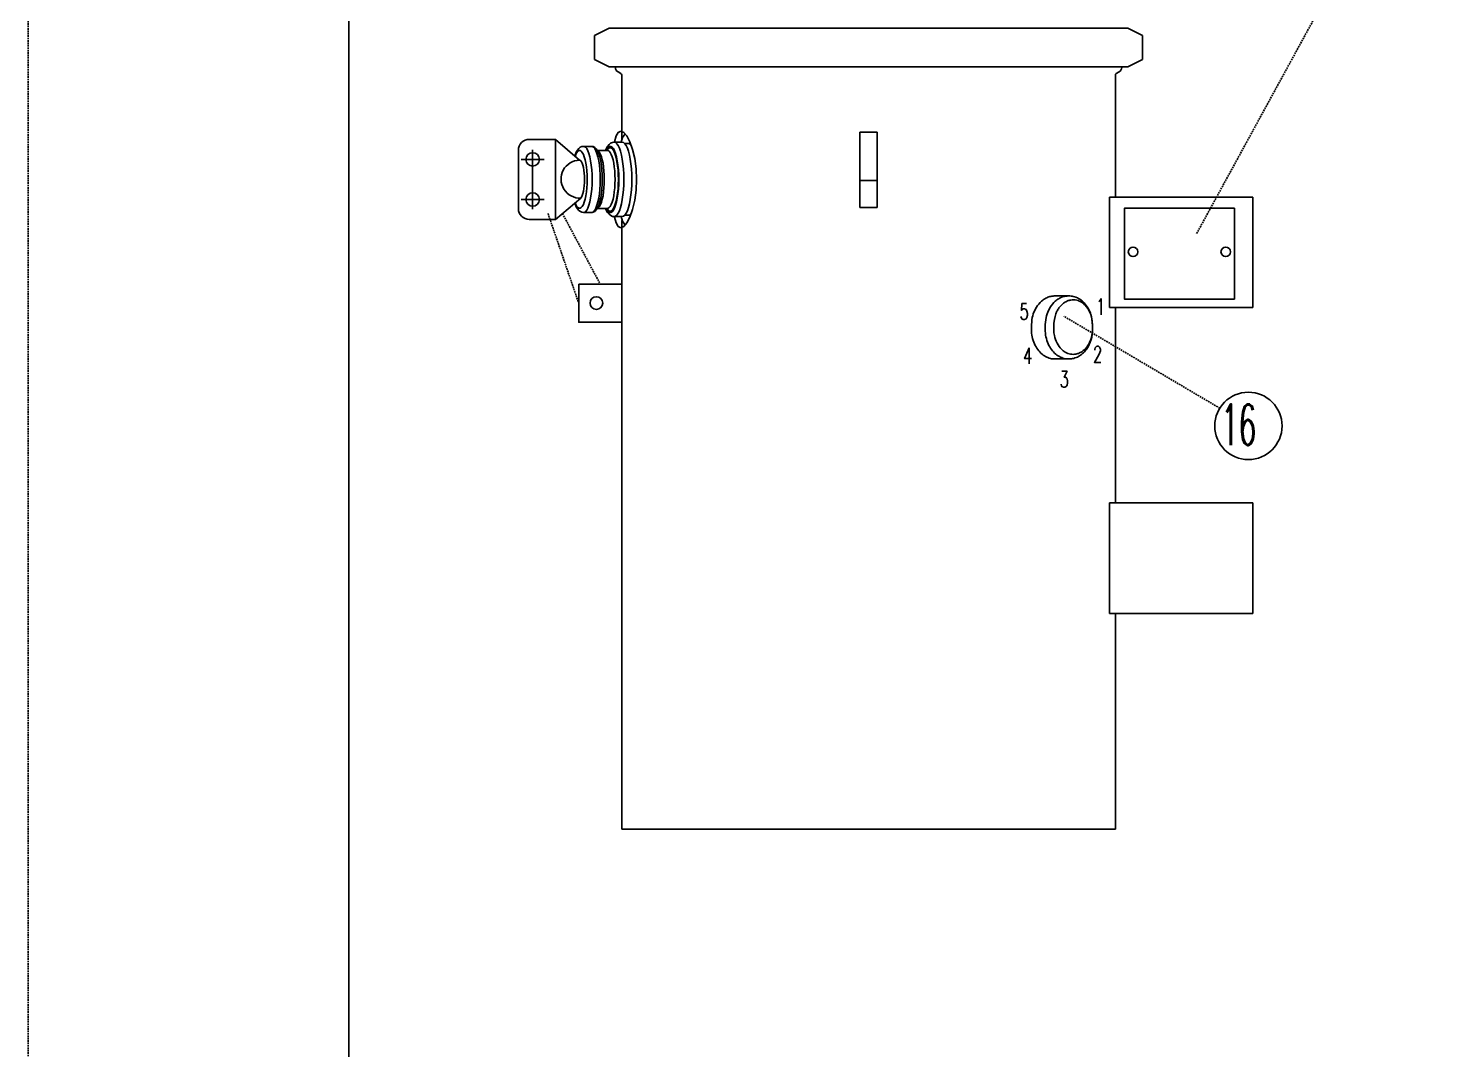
# Model space of a CAD drawing. Extents: x 4438 to 384502, y -178203 to -21188.
# Drawn here: x 376864 to 377741, y -176610 to -175974 of the extents above; entities that cross this region are included whole.
import ezdxf

# ---------------------------------------------------------------- set-up
doc = ezdxf.new("R2010")
doc.units = 0
doc.header["$LTSCALE"] = 8
doc.header["$MEASUREMENT"] = 0
doc.linetypes.add('ACAD_ISO04W100', pattern=[30, 24, -3, 0, -3])
doc.linetypes.add('HIDDEN', pattern=[0.375, 0.25, -0.125])
doc.layers.get('0').update_dxf_attribs({"linetype": 'CONTINUOUS'})
doc.layers.add('CEN', color=1, linetype='ACAD_ISO04W100')
doc.layers.add('PL', color=5, linetype='CONTINUOUS')
doc.styles.get("Standard").update_dxf_attribs({"font": 'txt.shx', "width": 0.5, "bigfont": 'intecad.shx'})

msp = doc.modelspace()

# ---------------------------------------------------------------- linework, layer by layer
at = {"color": 7, "linetype": 'HIDDEN', "ltscale": 0.5}
for p, q in [((377187.808, -176089.76), (377206.934, -176145.525)), ((377187.808, -176089.76), (377206.934, -176145.525)), ((377196.833, -176089.76), (377220.32, -176133.685)), ((377196.833, -176089.76), (377220.32, -176133.685))]:
    msp.add_line(p, q, dxfattribs=at)
at = {"color": 7}
msp.add_lwpolyline([(377063.749, -175331.182), (380177.094, -175331.182), (380177.094, -177841.884), (377063.749, -177841.884)], close=True, dxfattribs=at)
at = {"color": 1}
msp.add_circle((377623.825, -176221.923), 20.944, dxfattribs=at)
at = {"layer": 'CEN', "ltscale": 0.5}
for p, q in [((377178.259, -176050.017), (377178.259, -176087.004)), ((377178.259, -176050.017), (377178.259, -176087.004)), ((377171.092, -176056.05), (377185.425, -176056.05)), ((377171.092, -176080.97), (377185.425, -176080.97))]:
    msp.add_line(p, q, dxfattribs=at)
at = {"layer": 'PL', "color": 1, "linetype": 'HIDDEN', "ltscale": 0.5}
for p, q in [((377674.086, -175951.369), (377591.604, -176102.234)), ((377606.025, -176210.885), (377508.973, -176153.674))]:
    msp.add_line(p, q, dxfattribs=at)
at = {"layer": 'PL', "color": 7, "ltscale": 0.5}
for p, q in [((377225.873, -175974.369), (377216.834, -175978.889)), ((377216.834, -175978.889), (377216.834, -175993.953)), ((377458.84, -175974.369), (377225.873, -175974.369)), ((377315.892, -175974.369), (377468.499, -175974.369)), ((377315.892, -175974.369), (377548.859, -175974.369)), ((377548.859, -175974.369), (377557.897, -175978.889)), ((377557.897, -175978.889), (377557.897, -175993.953)), ((377216.834, -175993.953), (377225.873, -175998.473)), ((377225.873, -175998.473), (377454.994, -175998.473)), ((377454.994, -175998.473), (377299.201, -175998.473)), ((377548.859, -175998.473), (377319.738, -175998.473)), ((377557.897, -175993.953), (377548.859, -175998.473)), ((377231.407, -176001.62), (377233.119, -176002.641)), ((377233.707, -176003.676), (377233.707, -176043.795)), ((377541.025, -176003.676), (377541.025, -176043.795)), ((377543.325, -176001.62), (377541.613, -176002.641)), ((377541.025, -176026.049), (377541.025, -176079.456)), ((377392.722, -176039.086), (377382.01, -176039.086)), ((377382.01, -176039.086), (377382.01, -176085.954)), ((377392.722, -176039.086), (377392.722, -176085.954)), ((377392.722, -176069.215), (377382.01, -176069.215)), ((377382.01, -176085.954), (377392.722, -176085.954)), ((377537.452, -176079.456), (377537.452, -176148.15)), ((377626.546, -176079.456), (377537.452, -176079.456)), ((377626.546, -176148.15), (377626.546, -176079.456)), ((377626.546, -176148.15), (377626.546, -176079.456)), ((377233.707, -176094.06), (377233.707, -176121.882)), ((377233.707, -176094.06), (377233.707, -176121.882)), ((377233.707, -176121.882), (377233.707, -176284.481)), ((377503.516, -176140.997), (377512.07, -176140.997)), ((377537.452, -176148.15), (377626.546, -176148.15)), ((377540.979, -176148.15), (377626.546, -176148.15)), ((377541.025, -176148.15), (377541.025, -176269.893)), ((377541.025, -176148.15), (377541.025, -176148.733)), ((377541.025, -176148.15), (377541.025, -176269.893)), ((377541.025, -176148.15), (377541.025, -176148.733)), ((377541.025, -176148.15), (377541.025, -176148.733)), ((377541.025, -176148.15), (377541.025, -176148.733)), ((377503.517, -176180.272), (377512.071, -176180.272)), ((377233.707, -176245.807), (377233.707, -176362.094)), ((377537.452, -176269.893), (377537.452, -176338.588)), ((377626.546, -176269.893), (377537.452, -176269.893)), ((377626.546, -176338.588), (377626.546, -176269.893)), ((377626.546, -176338.588), (377626.546, -176269.893)), ((377537.452, -176338.588), (377626.546, -176338.588)), ((377540.979, -176338.588), (377626.546, -176338.588)), ((377541.025, -176339.171), (377541.025, -176472.988)), ((377233.707, -176362.094), (377233.707, -176472.988)), ((377541.025, -176472.988), (377233.707, -176472.988))]:
    msp.add_line(p, q, dxfattribs=at)
at = {"layer": 'PL', "ltscale": 0.5}
for p, q in [((377235.751, -176040.104), (377234.251, -176042.504)), ((377192.427, -176043.618), (377207.473, -176056.499)), ((377209.96, -176047.918), (377214.985, -176047.918)), ((377218.481, -176050.492), (377224.877, -176050.492)), ((377224.877, -176050.492), (377224.991, -176050.474)), ((377225.226, -176050.543), (377224.877, -176050.492)), ((377229.021, -176045.344), (377233.994, -176045.344)), ((377234.251, -176042.504), (377233.293, -176045.344)), ((377235.587, -176046.202), (377238.138, -176046.202)), ((377234.475, -176058.887), (377234.065, -176055.986)), ((377192.427, -176093.402), (377208.237, -176080.155)), ((377234.475, -176078.134), (377234.065, -176081.035)), ((377209.96, -176089.102), (377214.985, -176089.102)), ((377218.479, -176086.528), (377224.877, -176086.528)), ((377225.226, -176086.478), (377224.877, -176086.528)), ((377229.021, -176091.676), (377233.994, -176091.676)), ((377235.587, -176090.818), (377238.138, -176090.818))]:
    msp.add_line(p, q, dxfattribs=at)
at = {"layer": 'PL', "color": 1, "linetype": 'HIDDEN', "ltscale": 0.5}
msp.add_lwpolyline([(376864.176, -175291.267), (380217.009, -175291.267), (380217.009, -177881.799), (376864.176, -177881.799)], close=True, dxfattribs=at)
at = {"layer": 'PL', "ltscale": 0.5}
for points in [[(377229.065, -176045.351), (377229.118, -176045.024), (377230.184, -176041.441), (377231.542, -176039.228), (377233.165, -176038.48)], [(377233.165, -176038.48), (377234.989, -176039.228), (377236.914, -176041.441), (377238.805, -176045.024)], [(377209.96, -176047.918), (377208.931, -176048.06), (377207.926, -176048.495), (377206.994, -176049.224), (377206.164, -176050.236), (377205.409, -176051.573), (377204.694, -176053.358), (377204.5, -176054.028)], [(377212.137, -176068.51), (377212.085, -176065.825), (377211.93, -176063.199), (377211.675, -176060.693), (377211.326, -176058.36), (377210.892, -176056.255), (377210.381, -176054.423), (377209.805, -176052.906), (377209.177, -176051.738), (377208.511, -176050.944), (377207.822, -176050.543), (377207.125, -176050.543), (377206.436, -176050.944), (377205.77, -176051.738), (377205.142, -176052.906), (377204.663, -176054.168)], [(377215.289, -176068.51), (377215.23, -176065.441), (377215.052, -176062.441), (377214.761, -176059.576), (377214.363, -176056.911), (377213.867, -176054.504), (377213.283, -176052.411), (377212.624, -176050.677), (377211.907, -176049.342), (377211.146, -176048.435), (377210.358, -176047.976), (377209.96, -176047.918)], [(377216.171, -176048.435), (377215.383, -176047.976), (377214.985, -176047.918)], [(377218.653, -176050.761), (377217.836, -176049.488), (377216.952, -176048.612), (377215.984, -176048.089), (377214.985, -176047.918)], [(377220.314, -176068.51), (377220.255, -176065.441), (377220.078, -176062.441), (377219.787, -176059.576), (377219.388, -176056.911), (377218.892, -176054.504), (377218.308, -176052.411), (377217.65, -176050.677), (377216.932, -176049.342), (377216.171, -176048.435)], [(377222.858, -176068.51), (377222.806, -176065.825), (377222.651, -176063.199), (377222.396, -176060.693), (377222.048, -176058.36), (377221.613, -176056.255), (377221.102, -176054.423), (377220.526, -176052.906), (377219.898, -176051.738), (377219.232, -176050.944), (377218.543, -176050.543), (377218.51, -176050.538)], [(377221.586, -176068.51), (377221.525, -176065.506), (377221.344, -176062.565), (377221.043, -176059.748), (377220.626, -176057.111), (377220.092, -176054.7), (377219.432, -176052.549), (377218.653, -176050.761)], [(377229.021, -176045.344), (377227.908, -176045.503), (377226.817, -176045.993), (377225.807, -176046.815), (377224.899, -176047.965), (377224.056, -176049.516), (377223.681, -176050.492)], [(377231.865, -176068.51), (377231.805, -176065.441), (377231.628, -176062.441), (377231.337, -176059.576), (377230.938, -176056.911), (377230.442, -176054.504), (377229.858, -176052.411), (377229.2, -176050.677), (377228.482, -176049.342), (377227.721, -176048.435), (377226.933, -176047.976), (377226.137, -176047.976), (377225.349, -176048.435), (377224.588, -176049.342), (377223.969, -176050.492)], [(377231.642, -176068.51), (377231.585, -176065.569), (377231.416, -176062.694), (377231.137, -176059.948), (377230.755, -176057.394), (377230.279, -176055.088), (377229.719, -176053.082), (377229.089, -176051.42), (377228.401, -176050.141), (377227.671, -176049.271), (377226.917, -176048.832), (377226.153, -176048.832), (377225.398, -176049.271), (377224.669, -176050.141), (377224.48, -176050.492)], [(377229.541, -176068.51), (377229.489, -176065.825), (377229.334, -176063.199), (377229.079, -176060.693), (377228.73, -176058.36), (377228.296, -176056.255), (377227.785, -176054.423), (377227.209, -176052.906), (377226.581, -176051.738), (377225.915, -176050.944), (377225.226, -176050.543)], [(377234.065, -176055.986), (377233.553, -176053.34), (377232.948, -176051.003), (377232.263, -176049.022), (377231.512, -176047.438), (377230.71, -176046.283), (377229.874, -176045.58), (377229.021, -176045.344)], [(377237.92, -176051.003), (377237.235, -176049.022), (377236.485, -176047.438), (377235.683, -176046.283), (377234.847, -176045.58), (377233.994, -176045.344)], [(377239.99, -176068.51), (377239.929, -176065.214), (377239.747, -176061.984), (377239.448, -176058.887), (377239.038, -176055.986), (377238.525, -176053.34), (377237.92, -176051.003)], [(377239.422, -176046.761), (377238.569, -176046.265), (377238.138, -176046.203)], [(377238.805, -176045.024), (377240.5, -176049.798), (377241.841, -176055.509), (377242.699, -176061.852), (377242.995, -176068.51)], [(377210.582, -176068.51), (377210.54, -176066.533), (377210.414, -176064.61), (377210.208, -176062.793), (377209.927, -176061.132), (377209.579, -176059.673), (377209.174, -176058.454), (377208.722, -176057.51), (377208.237, -176056.866), (377207.73, -176056.539), (377207.473, -176056.499)], [(377235.017, -176068.51), (377234.956, -176065.214), (377234.774, -176061.984), (377234.475, -176058.887)], [(377212.137, -176068.51), (377212.085, -176071.196), (377211.93, -176073.821), (377211.675, -176076.328), (377211.326, -176078.66), (377210.892, -176080.766), (377210.381, -176082.597), (377209.805, -176084.114), (377209.177, -176085.283), (377208.511, -176086.077), (377207.822, -176086.478), (377207.125, -176086.478), (377206.436, -176086.077), (377205.77, -176085.283), (377205.142, -176084.114), (377204.748, -176083.078)], [(377208.237, -176080.155), (377208.722, -176079.511), (377209.174, -176078.566), (377209.579, -176077.348), (377209.927, -176075.888), (377210.208, -176074.227), (377210.414, -176072.411), (377210.54, -176070.487), (377210.582, -176068.51)], [(377215.289, -176068.51), (377215.23, -176071.579), (377215.052, -176074.58), (377214.761, -176077.445), (377214.363, -176080.11), (377213.867, -176082.517), (377213.283, -176084.61), (377212.624, -176086.344), (377211.907, -176087.679), (377211.146, -176088.586), (377210.358, -176089.045), (377209.96, -176089.102)], [(377220.314, -176068.51), (377220.255, -176071.579), (377220.078, -176074.58), (377219.787, -176077.445), (377219.388, -176080.11), (377218.892, -176082.517), (377218.308, -176084.61), (377217.65, -176086.344), (377216.932, -176087.679), (377216.171, -176088.586)], [(377217.849, -176087.516), (377218.669, -176086.23), (377219.448, -176084.427), (377220.104, -176082.277), (377220.634, -176079.869), (377221.048, -176077.239), (377221.346, -176074.432), (377221.526, -176071.502), (377221.586, -176068.51)], [(377222.858, -176068.51), (377222.806, -176071.196), (377222.651, -176073.821), (377222.396, -176076.328), (377222.048, -176078.66), (377221.613, -176080.766), (377221.102, -176082.597), (377220.526, -176084.114), (377219.898, -176085.283), (377219.232, -176086.077), (377218.543, -176086.478), (377218.508, -176086.483)], [(377231.865, -176068.51), (377231.805, -176071.579), (377231.628, -176074.58), (377231.337, -176077.445), (377230.938, -176080.11), (377230.442, -176082.517), (377229.858, -176084.61), (377229.2, -176086.344), (377228.482, -176087.679), (377227.721, -176088.586), (377226.933, -176089.045), (377226.137, -176089.045), (377225.349, -176088.586), (377224.588, -176087.679), (377223.969, -176086.528)], [(377231.642, -176068.51), (377231.585, -176071.452), (377231.416, -176074.327), (377231.137, -176077.073), (377230.755, -176079.627), (377230.279, -176081.933), (377229.719, -176083.939), (377229.089, -176085.601), (377228.401, -176086.88), (377227.671, -176087.75), (377226.917, -176088.189), (377226.153, -176088.189), (377225.398, -176087.75), (377224.669, -176086.88), (377224.48, -176086.528)], [(377229.541, -176068.51), (377229.489, -176071.196), (377229.334, -176073.821), (377229.079, -176076.328), (377228.73, -176078.66), (377228.296, -176080.766), (377227.785, -176082.597), (377227.209, -176084.114), (377226.581, -176085.283), (377225.915, -176086.077), (377225.226, -176086.478)], [(377235.017, -176068.51), (377234.956, -176071.807), (377234.774, -176075.037), (377234.475, -176078.134)], [(377239.99, -176068.51), (377239.929, -176071.807), (377239.747, -176075.037), (377239.448, -176078.134), (377239.038, -176081.035), (377238.525, -176083.681), (377237.92, -176086.018)], [(377242.995, -176068.51), (377242.699, -176075.168), (377241.841, -176081.512), (377240.5, -176087.223)], [(377204.571, -176083.227), (377204.725, -176083.755), (377205.438, -176085.508), (377206.19, -176086.823), (377207.016, -176087.818), (377207.939, -176088.534), (377208.932, -176088.961), (377209.96, -176089.102)], [(377234.065, -176081.035), (377233.553, -176083.681), (377232.948, -176086.018), (377232.263, -176087.999), (377231.512, -176089.583), (377230.71, -176090.738), (377229.874, -176091.441), (377229.021, -176091.676)], [(377237.92, -176086.018), (377237.235, -176087.999), (377236.485, -176089.583), (377235.683, -176090.738), (377234.847, -176091.441), (377233.994, -176091.676)], [(377214.985, -176089.102), (377215.986, -176088.932), (377216.961, -176088.402), (377217.849, -176087.516)], [(377216.171, -176088.586), (377215.383, -176089.045), (377214.985, -176089.102)], [(377223.681, -176086.528), (377224.085, -176087.567), (377224.924, -176089.094), (377225.828, -176090.227), (377226.83, -176091.036), (377227.91, -176091.518), (377229.021, -176091.676)], [(377224.882, -176086.468), (377224.99, -176086.547), (377224.877, -176086.528)], [(377233.165, -176098.54), (377231.542, -176097.793), (377230.184, -176095.579), (377229.118, -176091.997), (377229.065, -176091.669)], [(377240.5, -176087.223), (377238.805, -176091.997), (377236.914, -176095.579), (377234.989, -176097.793), (377233.165, -176098.54)], [(377233.293, -176091.676), (377234.251, -176094.517), (377235.751, -176096.917)], [(377238.138, -176090.818), (377238.569, -176090.756), (377239.422, -176090.26)]]:
    msp.add_lwpolyline(points, dxfattribs=at)
msp.add_lwpolyline([(377169.355, -176050.338), (377169.355, -176086.682, 0.4142136), (377176.075, -176093.402), (377192.427, -176093.402), (377192.427, -176043.618), (377176.075, -176043.618, 0.4142136)], format="xyb", close=True, dxfattribs=at)
at = {"layer": 'PL', "color": 7, "ltscale": 0.5}
for points in [[(377615.126, -176086.415), (377546.668, -176086.415), (377546.668, -176143.005), (377615.126, -176143.005)], [(377206.934, -176133.685), (377233.707, -176133.685), (377233.707, -176157.365), (377206.934, -176157.365)], [(377206.934, -176133.685), (377233.707, -176133.685), (377233.707, -176157.365), (377206.934, -176157.365)]]:
    msp.add_lwpolyline(points, close=True, dxfattribs=at)
at = {"layer": 'PL', "ltscale": 0.5}
for centre in [(377178.259, -176056.05), (377178.259, -176056.05), (377178.259, -176080.97), (377178.259, -176080.97)]:
    msp.add_circle(centre, 4.2, dxfattribs=at)
at = {"layer": 'PL', "color": 7, "ltscale": 0.5}
for centre, radius in [((377552.055, -176113.583), 2.966), ((377609.739, -176113.583), 2.966), ((377217.933, -176145.468), 3.942), ((377217.933, -176145.468), 3.942)]:
    msp.add_circle(centre, radius, dxfattribs=at)
for centre, radius, start, end in [((377233.104, -175998.774), 3.314, 174.784091, 180), ((377541.628, -175998.774), 3.314, 0, 5.215909), ((377233.104, -175998.774), 3.314, 180, 239.191278), ((377232.502, -176003.676), 1.205, 0, 59.191278), ((377542.23, -176003.676), 1.205, 120.808722, 180), ((377541.628, -175998.774), 3.314, 300.808722, 0)]:
    msp.add_arc(centre, radius, start, end, dxfattribs=at)
at = {"layer": 'PL', "ltscale": 0.5}
msp.add_arc((377207.732, -176068.331), 11.835, 91.253347, 272.442329, dxfattribs=at)
at = {"layer": 'PL', "color": 7, "ltscale": 0.5}
for points, knots in [([(377503.523, -176140.997), (377502.633, -176140.997), (377501.745, -176141.096), (377500.009, -176141.484), (377499.163, -176141.773), (377497.556, -176142.514), (377496.794, -176142.965), (377495.373, -176143.995), (377494.712, -176144.574), (377493.024, -176146.321), (377492.11, -176147.596), (377490.608, -176150.346), (377490.02, -176151.823), (377488.781, -176156.259), (377488.545, -176161.222), (377489.22, -176167.266), (377490.13, -176170.205), (377492.278, -176173.89), (377493.048, -176174.941), (377494.819, -176176.832), (377495.82, -176177.67), (377497.822, -176178.908), (377498.784, -176179.36), (377500.806, -176180.009), (377501.865, -176180.206), (377503.127, -176180.267), (377503.322, -176180.272), (377503.517, -176180.272), (377503.517, -176180.272), (377503.517, -176180.272), (377503.517, -176180.272)], [3.1412345, 3.1412345, 3.1412345, 3.1412345, 3.2983391, 3.2983391, 3.456679, 3.456679, 3.615019, 3.615019, 3.7733589, 3.7733589, 4.0548305, 4.0548305, 4.336302, 4.336302, 4.8691366, 4.8691366, 5.4019711, 5.4019711, 5.6364312, 5.6364312, 5.8708913, 5.8708913, 6.059851, 6.059851, 6.2488108, 6.2488108, 6.2831853, 6.2831853, 6.2831853, 6.2831868, 6.2831868, 6.2831868, 6.2831868]), ([(377512.071, -176180.272), (377512.833, -176180.272), (377513.596, -176180.199), (377515.39, -176179.855), (377516.406, -176179.516), (377518.313, -176178.611), (377519.205, -176178.046), (377520.842, -176176.743), (377521.587, -176176.005), (377522.927, -176174.404), (377523.523, -176173.539), (377525.104, -176170.773), (377525.862, -176168.724), (377526.782, -176164.461), (377526.943, -176162.245), (377526.67, -176156.009), (377526.235, -176153.843), (377524.954, -176150.291), (377524.237, -176148.845), (377522.68, -176146.523), (377521.911, -176145.595), (377520.175, -176143.936), (377519.209, -176143.207), (377517.097, -176142.024), (377515.954, -176141.573), (377513.889, -176141.102), (377512.994, -176140.999), (377511.201, -176140.995), (377510.306, -176141.094), (377508.563, -176141.484), (377507.717, -176141.773), (377506.11, -176142.514), (377505.348, -176142.965), (377503.927, -176143.995), (377503.266, -176144.574), (377501.578, -176146.321), (377500.664, -176147.596), (377499.162, -176150.346), (377498.574, -176151.823), (377497.335, -176156.259), (377497.099, -176161.222), (377497.774, -176167.266), (377498.684, -176170.205), (377500.832, -176173.89), (377501.602, -176174.941), (377503.373, -176176.832), (377504.374, -176177.67), (377506.376, -176178.908), (377507.338, -176179.36), (377509.36, -176180.009), (377510.419, -176180.206), (377511.681, -176180.267), (377511.876, -176180.272), (377512.071, -176180.272)], [0, 0, 0, 0, 0.1347729, 0.1347729, 0.3237501, 0.3237501, 0.5127273, 0.5127273, 0.7017046, 0.7017046, 0.8906818, 0.8906818, 1.274711, 1.274711, 1.6587402, 1.6587402, 2.0427694, 2.0427694, 2.3299971, 2.3299971, 2.5472178, 2.5472178, 2.7644385, 2.7644385, 2.9816592, 2.9816592, 3.1399991, 3.1399991, 3.2983391, 3.2983391, 3.456679, 3.456679, 3.615019, 3.615019, 3.7733589, 3.7733589, 4.0548305, 4.0548305, 4.336302, 4.336302, 4.8691366, 4.8691366, 5.4019711, 5.4019711, 5.6364312, 5.6364312, 5.8708913, 5.8708913, 6.059851, 6.059851, 6.2488108, 6.2488108, 6.2831853, 6.2831853, 6.2831853, 6.2831853]), ([(377514.74, -176177.372), (377515.319, -176177.372), (377515.903, -176177.317), (377517.209, -176177.072), (377517.935, -176176.843), (377519.319, -176176.233), (377519.98, -176175.848), (377521.224, -176174.947), (377521.806, -176174.431), (377523.518, -176172.613), (377524.481, -176171.106), (377525.934, -176167.784), (377526.426, -176165.966), (377526.91, -176162.224), (377526.904, -176160.301), (377526.392, -176154.71), (377525.887, -176152.898), (377524.408, -176149.592), (377523.434, -176148.097), (377521.519, -176146.106), (377520.709, -176145.447), (377518.958, -176144.386), (377518.012, -176143.983), (377516.376, -176143.573), (377515.699, -176143.478), (377514.445, -176143.44), (377513.862, -176143.477), (377512.923, -176143.624), (377512.561, -176143.702), (377511.843, -176143.903), (377511.489, -176144.023), (377510.452, -176144.444), (377509.788, -176144.803), (377508.536, -176145.652), (377507.948, -176146.144), (377506.857, -176147.237), (377506.354, -176147.838), (377505.439, -176149.131), (377505.027, -176149.823), (377503.689, -176152.49), (377503.054, -176154.687), (377502.515, -176161.076), (377502.612, -176163.413), (377503.416, -176167.309), (377503.969, -176168.917), (377505.462, -176171.843), (377506.403, -176173.159), (377508.18, -176174.895), (377508.902, -176175.46), (377510.266, -176176.28), (377510.885, -176176.577), (377512.555, -176177.176), (377513.652, -176177.372), (377514.74, -176177.372)], [0, 0, 0, 0, 0.1320214, 0.1320214, 0.3027296, 0.3027296, 0.4734379, 0.4734379, 0.6441462, 0.6441462, 1.0168204, 1.0168204, 1.3894946, 1.3894946, 1.7621688, 1.7621688, 2.134843, 2.134843, 2.5075172, 2.5075172, 2.7367977, 2.7367977, 2.9660782, 2.9660782, 3.1201397, 3.1201397, 3.2519293, 3.2519293, 3.336266, 3.336266, 3.4206028, 3.4206028, 3.5892762, 3.5892762, 3.7579497, 3.7579497, 3.9266232, 3.9266232, 4.0952967, 4.0952967, 4.5459527, 4.5459527, 4.9966087, 4.9966087, 5.3376008, 5.3376008, 5.6785929, 5.6785929, 5.8810678, 5.8810678, 6.0347744, 6.0347744, 6.2831853, 6.2831853, 6.2831853, 6.2831853])]:
    msp.add_open_spline(points, degree=3, knots=knots, dxfattribs=at)

# ---------------------------------------------------------------- texts
at = {"color": 3, "linetype": 'Continuous', "insert": (377628.697, -176208.542), "char_height": 25.3086, "width": 20.24686, "attachment_point": 3, "line_spacing_factor": 0.9}
msp.add_mtext('16', dxfattribs=at)
at = {"layer": 'PL', "color": 7, "ltscale": 0.5, "width": 0.67}
for s, p in [('5', (377481.352, -176155.777)), ('1', (377528.928, -176152.869)), ('4', (377483.651, -176183.345)), ('2', (377527.073, -176182.383)), ('3', (377506.334, -176197.899))]:
    msp.add_text(s, height=10.043, dxfattribs=at).set_placement(p)

doc.saveas('drawing.dxf')
